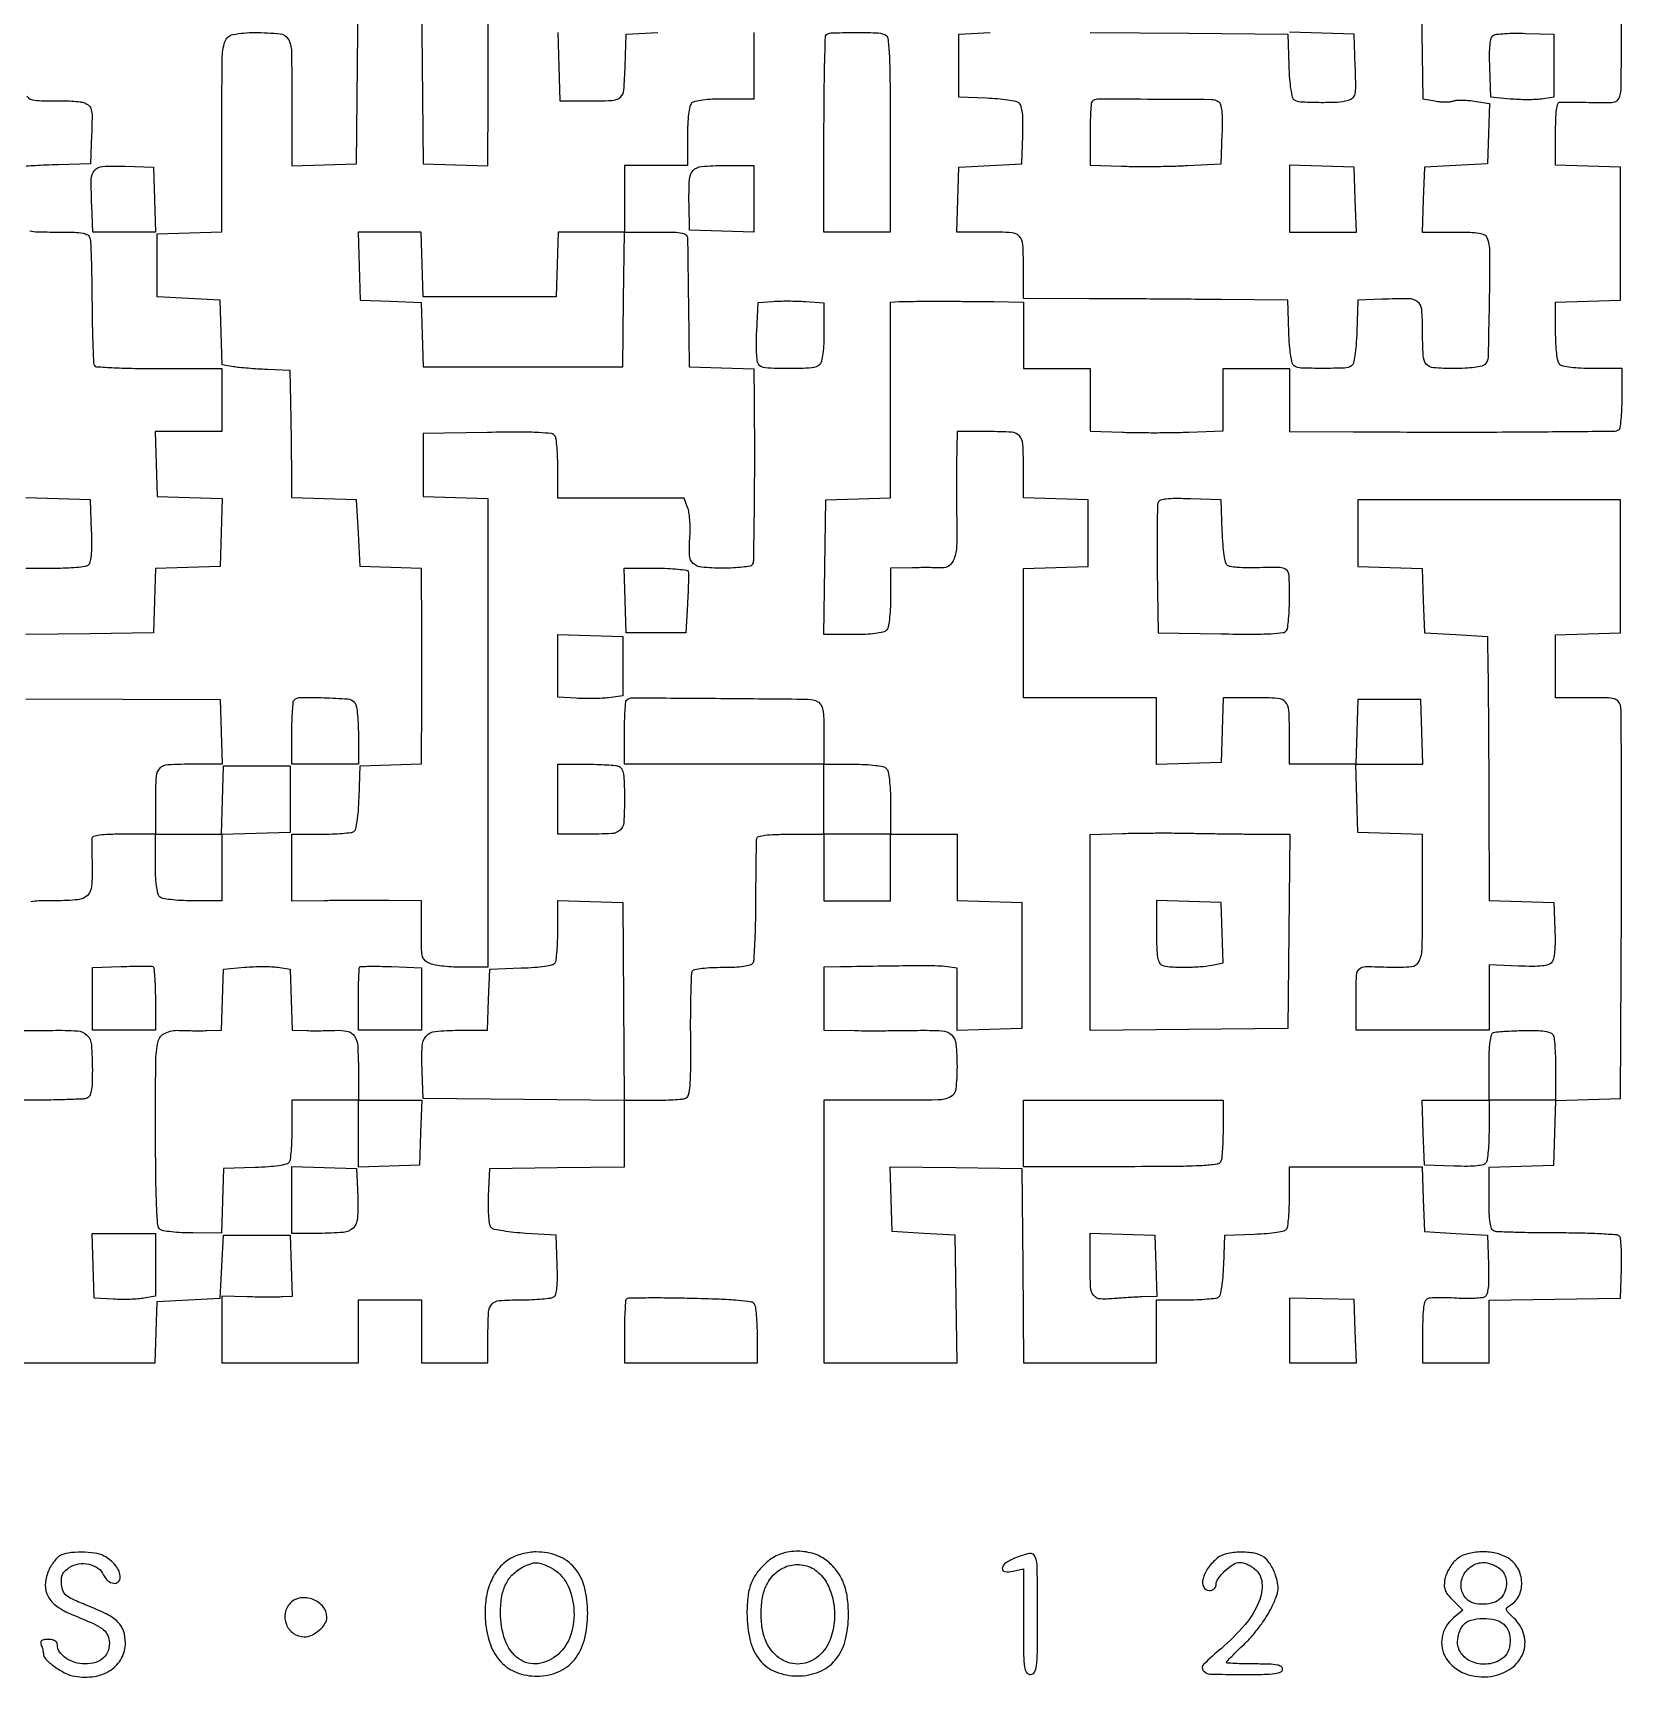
# Model space of a CAD drawing. Extents: x 156 to 936, y 100 to 969.
# Drawn here: x 482 to 936, y 100.2 to 569.9 of the extents above; entities that cross this region are included whole.
import ezdxf

# ---------------------------------------------------------------- set-up
doc = ezdxf.new("R2010")
doc.units = 0

msp = doc.modelspace()

# ---------------------------------------------------------------- linework, layer by layer
for points in [[(688, 570), (688, 551), (679.7, 551, 0.011084), (676.171507, 550.92177, 0.020332), (673.306878, 550.677711, 0.021091), (671.139671, 550.310542, 0.144849), (670.2, 549.8, 0.144849), (669.689458, 548.860329, 0.021091), (669.322289, 546.693122, 0.020332), (669.07823, 543.828493, 0.011084), (669, 540.3), (669, 532), (660, 532), (651, 532), (651, 522.5), (651, 513), (660, 513, -0.005132), (665.148213, 512.947154, -0.042764), (667.465055, 512.700631, -0.126572), (668.589306, 512.166834, -0.218407), (669.027272, 511.25, -0.000629), (669.045193, 509.998923, -0.00002), (669.111959, 504.873438, -0.000038), (669.189954, 498.832095, -0.000027), (669.277272, 492), (669.5, 474.5), (678.75, 474.212474), (688, 473.924948), (688.06114, 465.212474, -0.001916), (688.117374, 447.563634, -0.003036), (688.01582, 432.444569, -0.000694), (687.828052, 419.199996, -0.13532), (687.456417, 417.929481, -0.219014), (686.902204, 417.561605, -0.011404), (684.728382, 417.273035, -0.016318), (682.04715, 417.067423, -0.010976), (678.976167, 417, -0.020534), (673.026954, 417.24443, -0.17506), (670.636998, 418.336852, -0.192197), (669.616478, 420.648776, -0.025562), (669.699142, 426.092265, 0.01863), (669.767003, 428.428255, 0.017279), (669.664546, 430.822511, 0.017566), (669.424856, 432.945063, 0.053988), (669.059971, 434.342265), (668.049502, 437), (650.024751, 437), (632, 437), (631.984687, 445.25, 0.009035), (631.919865, 448.502688, 0.012063), (631.736503, 451.450577, 0.009356), (631.48003, 453.885205, 0.110913), (631.161306, 454.773242, 0.226527), (630.126519, 455.421641, 0.01557), (626.589823, 455.716146, 0.013555), (621.125155, 455.85189, 0.003139), (611.926619, 455.773242), (593.5, 455.5), (593.5, 446.5), (593.5, 437.5), (602.75, 437.212474), (612, 436.924948), (612, 369.962474), (612, 303), (605.0651, 303, -0.012601), (602.221969, 303.071662, -0.012976), (599.413828, 303.286479, -0.012795), (596.993497, 303.597711, -0.052509), (595.5651, 303.975249, -0.083273), (594.093467, 304.836485, -0.154058), (593.353826, 305.991864, -0.060824), (593.055996, 308.071821, -0.005181), (593, 313.475249), (593, 322), (583.75, 322.063971, 0.001589), (579.539122, 322.079713, 0.000932), (574.5, 322.073144, 0.000932), (569.460881, 322.047787, 0.001589), (565.25, 322.005367), (556, 321.882791), (556, 331.441396), (556, 341), (564.25, 341.015313, 0.008591), (567.498009, 341.077158, 0.011595), (570.431384, 341.251635, 0.008743), (572.855762, 341.495093, 0.112618), (573.707902, 341.798312, 0.195149), (574.24575, 342.552989, 0.020215), (574.673305, 344.737125, 0.020298), (575.008289, 347.707636, 0.009786), (575.207902, 351.532999), (575.5, 360.5), (584.25, 360.788933), (593, 361.077866), (593.074074, 369.538933, 0.00084), (593.10253, 373.560619, 0.000398), (593.126389, 378.745812, 0.000394), (593.142763, 384.170646, 0.000558), (593.148148, 389, 0.000558), (593.142763, 393.829354, 0.000394), (593.126389, 399.254188, 0.000398), (593.10253, 404.439381, 0.00084), (593.074074, 408.461067), (593, 416.922134), (584.25, 417.211067), (575.5, 417.5), (575, 427), (574.5, 436.5), (565.25, 436.787526), (556, 437.075052), (555.948134, 446.287526, 0.001267), (555.914013, 450.466655, 0.000757), (555.853302, 455.437586, 0.000757), (555.777843, 460.388324, 0.001314), (555.698134, 464.5), (555.5, 473.5), (549, 473.745913, -0.005659), (546.275794, 473.879867, -0.005135), (543.465562, 474.078936, -0.005145), (540.954681, 474.308767, -0.016423), (539.287018, 474.534282), (536.074036, 475.076737), (535.787018, 484.288368), (535.5, 493.5), (526.5, 494), (517.5, 494.5), (517.5, 503.5), (517.5, 512.5), (526.75, 512.787526), (536, 513.075052), (536, 540.930537, -0.00199), (536.086062, 562.556241, -0.075846), (536.855063, 567.340862, -0.274516), (539.198654, 569.413836, -0.047682), (545.331787, 569.986345, -0.022318), (552.637242, 569.643884, -0.250484), (554.984705, 568.098036, -0.12102), (555.886531, 564.662662, -0.003963), (556, 550.345843), (556, 531.924948), (565.25, 532.212474), (574.5, 532.5), (574.765573, 560.75), (575.031147, 589)], [(592.968853, 589), (593.234427, 560.75), (593.5, 532.5), (602.75, 532.212474), (612, 531.924948), (612.070637, 551.212474, 0.00072), (612.088274, 559.148126, 0.000731), (612.082908, 567.042871, 0.00071), (612.058448, 573.909278, 0.003012)], [(878.5, 588.5), (878.771914, 569.791202), (879.043828, 551.082404), (882.514384, 550.431324, 0.023702), (883.966453, 550.229581, 0.022378), (885.459301, 550.161001, 0.022983), (886.785307, 550.220447, 0.069021), (887.666085, 550.425359, -0.07329), (888.594602, 550.633081, -0.018828), (890.135196, 550.688754, -0.018759), (891.916926, 550.619154, -0.018075), (893.710811, 550.416116), (898.074391, 549.761757), (897.787195, 541.130878), (897.5, 532.5), (888.5, 532), (879.5, 531.5), (879.212474, 522.25), (878.924948, 513), (887.855485, 513, -0.006687), (892.556376, 512.937123, -0.034414), (895.148072, 512.688728, -0.069706), (896.652499, 512.217512, -0.192751), (897.393011, 511.418213, -0.09206), (898.145544, 507.347604, -0.003894), (898.019097, 492.616753, -0.00225), (897.699267, 477.295436, -0.192327), (896.8, 475.2, -0.142062), (895.888147, 474.698102, -0.021703), (893.825282, 474.327993, -0.021121), (891.136184, 474.08019, -0.012415), (887.906989, 474, -0.019529), (882.10285, 474.22678, -0.206572), (880.053293, 475.30822, -0.160126), (879.15772, 477.685296, -0.010688), (879, 485.062735, 0.021864), (878.742559, 490.947241, 0.211695), (877.562553, 493.083447, 0.162596), (875.01089, 493.947558, 0.011811), (867.479083, 493.800912), (860.5, 493.5), (860.207902, 484.532999, -0.009786), (860.008289, 480.707636, -0.020298), (859.673305, 477.737125, -0.020215), (859.24575, 475.552989, -0.195149), (858.707902, 474.798312, -0.133257), (856.657566, 474.161374, -0.009062), (850.5, 474.04977, -0.009062), (844.342434, 474.161374, -0.133257), (842.292098, 474.798312, -0.195149), (841.75425, 475.552989, -0.020215), (841.326695, 477.737125, -0.020298), (840.991711, 480.707636, -0.009786), (840.792098, 484.532999), (840.5, 493.5), (821.5, 493.706189, 0.000664), (812.867865, 493.788403, 0.000393), (802.573437, 493.864679, 0.000394), (792.302749, 493.92461, 0.000678), (783.75, 493.956189), (765, 494), (765, 501.918213, 0.011435), (764.828811, 509.402343, 0.175657), (763.85465, 511.748828, 0.195156), (761.642834, 512.801097, 0.014649), (754.855485, 513), (745.924948, 513), (746.212474, 522.25), (746.5, 531.5), (755.5, 532), (764.5, 532.5), (764.787955, 540.596055, 0.009297), (764.853384, 544.453818, 0.027925), (764.702116, 547.083031, 0.040485), (764.352763, 548.859002, 0.151881), (763.740571, 549.800344, 0.122658), (762.807209, 550.249631, 0.013628), (760.461407, 550.669899, 0.015939), (757.595712, 551.010054, 0.012276), (754.452616, 551.204288), (746.5, 551.5), (746.5, 560.5), (746.5, 569.5), (755.5, 570)], [(479.154961, 190), (498.038548, 190), (516.922134, 190), (517.211067, 198.75), (517.5, 207.5), (526.5, 208), (535.5, 208.5), (536, 217.5), (536.5, 226.5), (546, 226.5), (555.5, 226.5), (555.788933, 217.75), (556.077866, 209), (553.288933, 208.844005, -0.011673), (551.759812, 208.794244, -0.002714), (549.189562, 208.784587, -0.002799), (546.230203, 208.806102, -0.00274), (543.25, 208.860787), (536, 209.033563), (536, 199.516782), (536, 190), (555.5, 190), (575, 190), (575, 199), (575, 208), (584, 208), (593, 208), (593, 199), (593, 190), (602.5, 190), (612, 190), (612, 197.418213, -0.012045), (612.169488, 204.452803, -0.170409), (613.103321, 206.752319, -0.196932), (615.216333, 207.795471, -0.016954), (621.356989, 208.015313, 0.009288), (624.570103, 208.081049, 0.012325), (627.487838, 208.267102, 0.009701), (629.896861, 208.527636, 0.10999), (630.793098, 208.850966, 0.187221), (631.389362, 209.659703, 0.039341), (631.721251, 211.4185, 0.027159), (631.864234, 214.085459, 0.008519), (631.793098, 218.085653), (631.5, 226.5), (622.795583, 227, -0.010967), (619.381989, 227.271312, -0.015042), (616.327771, 227.674739, -0.01172), (613.836594, 228.140547, -0.145803), (613.000726, 228.594857, -0.155444), (612.558498, 229.454858, -0.019595), (612.289631, 231.55462, -0.019943), (612.157432, 234.29015, -0.011423), (612.205143, 237.594857), (612.5, 245.5), (631.75, 245.771593), (651, 246.043186), (651, 255.521593), (651, 265), (658.918213, 265, 0.007109), (662.067069, 265.044776, 0.008958), (664.979143, 265.179854, 0.007391), (667.407152, 265.372186, 0.06825), (668.431974, 265.61227, 0.244064), (669.303346, 266.594584, 0.041011), (669.729575, 269.156279, 0.01963), (669.931286, 273.774994, 0.002599), (669.923371, 283.561506, -0.00353), (669.930449, 290.281867, -0.005383), (670.040577, 296.1144, -0.002138), (670.20976, 301.100033, -0.129562), (670.468626, 301.949236, -0.212003), (671.085084, 302.370436, -0.014759), (673.21, 302.696074, -0.018614), (675.888158, 302.925143, -0.012026), (679, 303, 0.010596), (682.502241, 303.074227, 0.025122), (685.097841, 303.315308, 0.030263), (686.926361, 303.692359, 0.185205), (687.690983, 304.25, 0.128852), (688.016707, 305.239117, 0.003271), (688.279081, 309.979688, 0.006777), (688.47649, 315.586609, 0.004547), (688.556952, 322, -0.001066), (688.592765, 328.413481, -0.001592), (688.653882, 334.020312, -0.000662), (688.727864, 338.821572, -0.034137), (688.806952, 339.75, -0.294833), (689.337389, 340.346737, -0.035635), (691.144135, 340.712025, -0.025024), (694.011735, 340.936767, -0.007044), (698.5, 341), (708, 341), (708, 331.5), (708, 322), (717.5, 322), (727, 322), (727, 331.5), (727, 341), (736.5, 341), (746, 341), (746, 331.537526), (746, 322.075052), (755.25, 321.787526), (764.5, 321.5), (764.5, 303.5), (764.5, 285.5), (755.25, 285.212474), (746, 284.924948), (746, 293.848975), (746, 302.773001), (743.25, 303.153287, 0.031661), (740.518653, 303.356088, 0.003179), (733.979502, 303.385228, 0.00325), (725.032984, 303.310064, 0.00129), (712.75, 303.09531), (708, 303), (708, 294), (708, 285), (716.75, 284.906082, 0.002418), (720.762235, 284.882421, 0.001368), (725.62411, 284.890566, 0.001366), (730.526104, 284.925579, 0.002246), (734.672502, 284.985146, -0.018785), (741.663365, 284.854338, -0.172549), (744.418594, 283.695911, -0.187123), (745.705564, 281.105428, -0.022785), (746, 274.647529, -0.027758), (745.639958, 268.167132, -0.256016), (744.079378, 265.945033, -0.111012), (740.595536, 265.106701, -0.003756), (726.393011, 265), (708, 265), (708, 227.5), (708, 190), (727.009843, 190), (746.019687, 190), (745.759843, 208.25), (745.5, 226.5), (736.5, 227), (727.5, 227.5), (727.21218, 236.772204), (726.924361, 246.044409), (745.71218, 245.772204), (764.5, 245.5), (764.765819, 217.75), (765.031637, 190), (784.015819, 190), (803, 190), (803, 199), (803, 208), (811.25, 208.015313, 0.008579), (814.497876, 208.077072, 0.011582), (817.430835, 208.251296, 0.008725), (819.854929, 208.494381, 0.112667), (820.706033, 208.797157, 0.192561), (821.236162, 209.533237, 0.02067), (821.666992, 211.63313, 0.020911), (822.005667, 214.460658, 0.010674), (822.206033, 218.031844), (822.5, 226.5), (830.968156, 226.793967, 0.010674), (834.539342, 226.994333, 0.020911), (837.36687, 227.333008, 0.02067), (839.466763, 227.763838, 0.192561), (840.202843, 228.293967, 0.112667), (840.505619, 229.145071, 0.008725), (840.748704, 231.569165, 0.011582), (840.922928, 234.502124, 0.008579), (840.984687, 237.75), (841, 246), (859.962474, 246), (878.924948, 246), (879.212474, 236.75), (879.5, 227.5), (888.5, 227), (897.5, 226.5), (897.793098, 218.085653, -0.008525), (897.86398, 214.097108, -0.026999), (897.721849, 211.431271, -0.038792), (897.392979, 209.671951, -0.190993), (896.801704, 208.877446, -0.113704), (895.944752, 208.586656, -0.01277), (893.880669, 208.431217, -0.014971), (891.38079, 208.381998, -0.011628), (888.661509, 208.473149, 0.008265), (885.933618, 208.582955, 0.010429), (883.407566, 208.590139, 0.008697), (881.30157, 208.515539, 0.078563), (880.402903, 208.324367, 0.218412), (879.719702, 207.625856, 0.049185), (879.304572, 205.972212, 0.029477), (879.065407, 203.283816, 0.007448), (879, 198.893011), (879, 190), (888.5, 190), (898, 190), (898, 198.977935), (898, 207.955869), (916.75, 208.227935), (935.5, 208.5), (935.792979, 216.907021, 0.010281), (935.839885, 220.193128, 0.014674), (935.735951, 223.108424, 0.010537), (935.52991, 225.49676, 0.171211), (935.187424, 226.212576, 0.182288), (934.389009, 226.573715, 0.003293), (929.645025, 226.847166, 0.007725), (924.049753, 227.046122, 0.005024), (917.581456, 227.111111, -0.003074), (911.075329, 227.151111, -0.004522), (905.35971, 227.273095, -0.002192), (900.510991, 227.44173, -0.081998), (899.437012, 227.662544, -0.213137), (898.732081, 228.368885, -0.053255), (898.306136, 229.983044, -0.030567), (898.065016, 232.640834, -0.00734), (898, 237.069463), (898, 245.924948), (907.25, 246.212474), (916.5, 246.5), (916.787036, 255.712964), (917.074071, 264.925929), (926.287036, 265.212964), (935.5, 265.5), (935.776595, 320.5, 0.000947), (935.843216, 341.744487, 0.001486), (935.811656, 360.004687, 0.000367), (935.724867, 375.978117, 0.058002), (935.507543, 377.75, 0.122598), (934.851723, 379.003904, 0.154459), (933.732885, 379.672178, 0.053321), (931.54844, 379.94753, 0.004712), (925.980948, 380), (917, 380), (917, 388.962474), (917, 397.924948), (926.25, 398.212474), (935.5, 398.5), (935.5, 417.5), (935.5, 436.5), (898, 436.5), (860.5, 436.5), (860.5, 427), (860.5, 417.5), (869.712964, 417.212964), (878.925929, 416.925929), (879.212964, 407.712964), (879.5, 398.5), (888.5, 398), (897.5, 397.5), (897.670976, 388, -0.002374), (897.742092, 382.632423, -0.000468), (897.814941, 373.003211, -0.000496), (897.878173, 361.785333, -0.000461), (897.920976, 350.287526), (898, 322.075052), (907.25, 321.787526), (916.5, 321.5), (916.793771, 313.655204, -0.011559), (916.84217, 310.273852, -0.021189), (916.701223, 307.522092, -0.023197), (916.407018, 305.433375, -0.127282), (915.926516, 304.411457, -0.146513), (914.938809, 303.75425, -0.046044), (913.181635, 303.390478, -0.029245), (910.511406, 303.247105, -0.008463), (906.382745, 303.33695), (898, 303.661394), (898, 294.330697), (898, 285), (879, 285), (860, 285), (860, 294, -0.009036), (860.121822, 300.740614, -0.198521), (860.922758, 302.495865, -0.191866), (862.739711, 303.20402, -0.008357), (869.684577, 303.035926, 0.033542), (875.792074, 303.195655, 0.26383), (878.032459, 304.758538, 0.10785), (878.886598, 308.391551, 0.00401), (879, 322.529862), (879, 340.924948), (869.75, 341.212474), (860.5, 341.5), (860.213788, 351.25), (859.927576, 361), (869.501314, 361), (879.075052, 361), (878.787526, 370.25), (878.5, 379.5), (869.5, 379.5), (860.5, 379.5), (860.212474, 370.25), (859.924948, 361), (850.462474, 361), (841, 361), (841, 368.918213, 0.011384), (840.829682, 376.397656, 0.174757), (839.860252, 378.745668, 0.195866), (837.658129, 379.79962, 0.014889), (830.930537, 380), (822.075052, 380), (821.787526, 370.75), (821.5, 361.5), (812.25, 361.212474), (803, 360.924948), (803, 370.462474), (803, 380), (784, 380), (765, 380), (765, 398.462474), (765, 416.924948), (774.25, 417.212474), (783.5, 417.5), (783.5, 427), (783.5, 436.5), (774.25, 436.787526), (765, 437.075052), (765, 444.955738, 0.011491), (764.828717, 452.407908, 0.175559), (763.856224, 454.750156, 0.19511), (761.649006, 455.800898, 0.014732), (754.893011, 456), (746, 456), (745.870157, 446.75, 0.002977), (745.836751, 442.616659, 0.00192), (745.844955, 437.827427, 0.00193), (745.889038, 433.143935, 0.003637), (745.966696, 429.364645, -0.019571), (745.89908, 423.39022, -0.071215), (745.174365, 419.674945, -0.14144), (743.76791, 417.687487, -0.190555), (741.681331, 417.048124, 0.014879), (740.45841, 417.108714, 0.003082), (738.304829, 417.137972, 0.003236), (735.802776, 417.140345, 0.003046), (733.25, 417.110691), (727, 417), (727, 408.7, -0.011084), (726.92177, 405.171507, -0.020332), (726.677711, 402.306878, -0.021091), (726.310542, 400.139671, -0.144849), (725.8, 399.2, -0.144945), (724.859379, 398.68917, -0.021068), (722.688436, 398.322102, -0.020304), (719.817564, 398.078164, -0.011041), (716.278407, 398), (707.956814, 398), (708.228407, 417.25), (708.5, 436.5), (717.75, 436.787526), (727, 437.075052), (727, 465.037526), (727, 493), (729.5, 493.119048, -0.007682), (730.936937, 493.165361, -0.00138), (733.615625, 493.203125, -0.001489), (736.753861, 493.22936, -0.001345), (740, 493.238095, -0.001156), (743.676073, 493.229593, -0.000647), (748.146875, 493.203125, -0.000646), (752.665148, 493.16469, -0.001052), (756.5, 493.119048), (765, 493), (765, 483.5), (765, 474), (774.5, 474), (784, 474), (784, 465.070969), (784, 456.141938), (793.25, 455.820969, 0.005736), (797.495207, 455.722408, 0.003234), (802.646875, 455.695249, 0.003227), (807.846037, 455.735031, 0.005283), (812.25, 455.843707), (822, 456.187415), (822, 465.093707), (822, 474), (831.5, 474), (841, 474), (841, 465), (841, 456), (859.25, 455.928817, 0.000969), (889.763715, 455.868909, 0.002001), (913.612253, 455.96374, 0.000352), (933.68635, 456.138065, 0.136892), (935.054486, 456.533674, 0.221152), (935.429207, 457.103225, 0.010562), (935.722255, 459.425917, 0.015638), (935.931444, 462.282156, 0.010459), (936, 465.559017), (936, 474), (927.7, 474, -0.011084), (924.171507, 474.07823, -0.020332), (921.306878, 474.322289, -0.021091), (919.139671, 474.689458, -0.144849), (918.2, 475.2, -0.144682), (917.689961, 476.138013, -0.021131), (917.322617, 478.298731, -0.02038), (917.078344, 481.152513, -0.011159), (917, 484.662474), (917, 492.924948), (926.25, 493.212474), (935.5, 493.5), (935.5, 512.5), (935.5, 531.5), (926.25, 531.787526), (917, 532.075052), (917, 541.037526, -0.00744), (917.063008, 545.271671, -0.02682), (917.287754, 547.96063, -0.04033), (917.655897, 549.625425, -0.306589), (918.25, 550.103467, -0.021515), (919.076863, 550.136195, -0.001507), (921.397508, 550.121163, -0.002134), (924.165553, 550.083074, -0.001605), (927.209602, 550.018417, 0.005636), (932.011526, 549.955145, 0.063987), (933.891556, 550.193091, 0.171736), (934.876367, 550.857979, 0.099755), (935.488384, 552.16495, 0.057084), (935.711399, 553.939083, 0.000857), (935.808475, 564.389079, 0.002308), (935.84442, 576.534447, 0.001522)], [(631.927576, 570), (632.213788, 560.25), (632.5, 550.5), (639.5, 550.469005, 0.008889), (647.464579, 550.575329, 0.169105), (649.754113, 551.45327, 0.199065), (650.820505, 553.518745, 0.01308), (651.213926, 560.359681), (651.5, 569.5), (660.5, 570)], [(784, 570.031147), (812.25, 569.765573), (840.5, 569.5), (840.792098, 560.532999, 0.009786), (840.991711, 556.707636, 0.020298), (841.326695, 553.737125, 0.020215), (841.75425, 551.552989, 0.195149), (842.292098, 550.798312, 0.129578), (844.14125, 550.209171, 0.010119), (849.364281, 550.049941, 0.014042), (854.583326, 550.143079, 0.054006), (857.785858, 550.639663, 0.115643), (859.067468, 551.326562, 0.162901), (859.712934, 552.439485, 0.054247), (859.917242, 554.601728, 0.004285), (859.785858, 560.376009), (859.5, 569.5), (850.25, 569.787526), (841, 570.075052)], [(480.263346, 551.807258, 0.20292), (482.501695, 550.623905, 0.030148), (487.716916, 550.490153, -0.012383), (490.481772, 550.517447, -0.013285), (493.180331, 550.405496, -0.012915), (495.486952, 550.188361, -0.059295), (496.790593, 549.871911, -0.100415), (498.065901, 549.078123, -0.150583), (498.707051, 547.945154, -0.05753), (498.916143, 545.884404, -0.005338), (498.790593, 540.759317), (498.5, 532.5), (489.25, 532.212474, 0.002136), (485.700057, 532.086949, 0.003531), (482.703995, 531.946995, 0.000517), (480.059418, 531.801994, 0.33881)], [(481.180405, 513.335564, 0.058182), (483.28138, 513.051492, 0.00454), (488.951664, 513, -0.005863), (493.926613, 512.941657, -0.040282), (496.358319, 512.687906, -0.098725), (497.669819, 512.162086, -0.185471), (498.329125, 511.25, -0.055151), (498.518013, 509.991147, -0.001937), (498.690006, 505.061083, -0.003578), (498.829153, 499.225996, -0.002493), (498.906224, 492.638795, 0.00301), (498.989329, 486.112148, 0.004639), (499.147529, 480.469485, 0.001633), (499.344525, 475.616917, 0.128128), (499.568729, 474.888795, 0.244469), (500.170805, 474.529781, 0.002531), (505.226839, 474.261083, 0.007373), (511.141981, 474.064122, 0.004635), (518.059017, 474), (536, 474), (536, 465), (536, 456), (526.462474, 456), (516.924948, 456), (517.212474, 446.75), (517.5, 437.5), (526.785754, 437.212001), (536.071507, 436.924002), (535.785754, 427.212001), (535.5, 417.5), (526.287036, 417.212964), (517.074071, 416.925929), (516.787036, 407.712964), (516.5, 398.5), (498.25, 398.267027), (480, 398.034054)], [(480, 417), (488.25, 417.015313, 0.009158), (491.503986, 417.080961, 0.01219), (494.455895, 417.266784, 0.009524), (496.89348, 417.526866, 0.110447), (497.791346, 417.849883, 0.190691), (498.391596, 418.675579, 0.03736), (498.721257, 420.518036, 0.025891), (498.863419, 423.325344, 0.007874), (498.791346, 427.58457), (498.5, 436.5), (489.25, 436.787526), (480, 437.075052)], [(480.042197, 379.717722), (507.771099, 379.608861), (535.5, 379.5), (535.787526, 370.25), (536.075052, 361), (528.119313, 361, 0.011676), (520.578687, 360.823888, 0.180709), (518.23551, 359.821417, 0.191194), (517.190859, 357.550484, 0.01333), (517, 350.393011), (517, 341), (526.463788, 341), (535.927576, 341), (536.213788, 350.75), (536.5, 360.5), (546, 360.5), (555.5, 360.5), (555.5, 351), (555.5, 341.5), (545.75, 341.213788), (536, 340.927576), (536, 331.463788), (536, 322), (527.7, 322, -0.011084), (524.171507, 322.07823, -0.020332), (521.306878, 322.322289, -0.021091), (519.139671, 322.689458, -0.144849), (518.2, 323.2, -0.144849), (517.689458, 324.139671, -0.021091), (517.322289, 326.306878, -0.020332), (517.07823, 329.171507, -0.011084), (517, 332.7), (517, 341), (508, 341, 0.007411), (503.748184, 340.936973, 0.026685), (501.046677, 340.712223, 0.039961), (499.371808, 340.344295, 0.305759), (498.890032, 339.75, 0.021386), (498.854352, 338.957349, 0.002081), (498.858084, 337.037004, 0.002635), (498.884137, 334.746891, 0.002082), (498.935698, 332.269587, -0.024858), (498.783962, 326.135349, -0.182142), (497.568505, 323.518124, -0.173507), (494.893929, 322.284701, -0.022131), (488.464816, 322, 0.005763), (483.678699, 321.944835, 0.044524), (481.455376, 321.694687, 0.123786)], [(478.488258, 284.890566, 0.001343), (483.494142, 284.92554, 0.002296), (487.672502, 284.985146, -0.019756), (494.730749, 284.839368, -0.183151), (497.466604, 283.609579, -0.179561), (498.728839, 280.862623, -0.01885), (499, 273.67273, -0.008811), (498.932455, 269.840123, -0.039623), (498.676637, 267.614674, -0.076411), (498.199137, 266.290876, -0.178274), (497.418213, 265.606989, -0.081739), (496.239742, 265.364059, -0.00228), (491.026577, 265.178303, -0.004617), (484.875559, 265.044038, -0.003148), (477.880687, 265)]]:
    msp.add_lwpolyline(points, format="xyb")
for points in [[(725.367625, 569.412424, -0.276202), (726.245631, 568.293701, -0.018028), (726.632993, 564.020494, -0.011872), (726.85868, 556.648754, -0.001543), (726.918105, 540.912424), (726.937385, 513), (717.468692, 513), (708, 513), (708, 540.833333, -0.002241), (708.04805, 551.551666, -0.003605), (708.195833, 560.686458, -0.000738), (708.395155, 568.701513, -0.192076), (708.666667, 569.333333, -0.192687), (709.966709, 569.890183, -0.004811), (716.535403, 569.984504, -0.007987), (722.854689, 569.913481, -0.085002)], [(916.5, 560.5), (916.5, 551.5), (913, 551, -0.025271), (911.275512, 550.842002, -0.010209), (908.9125, 550.79375, -0.010071), (906.362159, 550.845125, -0.012595), (904, 551), (898.5, 551.5), (898.206902, 559.914347, -0.008557), (898.136131, 563.911022, -0.02706), (898.279299, 566.583734, -0.03904), (898.61127, 568.351173, -0.184607), (899.206902, 569.17015, -0.118191), (900.102078, 569.488416, -0.010843), (902.470153, 569.689286, -0.01353), (905.341672, 569.792355, -0.010196), (908.5, 569.755803), (916.5, 569.5)], [(784.599374, 550.266041, 0.1772), (784.359778, 549.749946, 0.004986), (784.176066, 547.268788, 0.009602), (784.043422, 544.305581, 0.006383), (784, 540.904302), (784, 532.141938), (793.017377, 531.820969, 0.007263), (797.171344, 531.733499, 0.004019), (802.244858, 531.74116, 0.004007), (807.386267, 531.831458, 0.006439), (811.767377, 532), (821.5, 532.5), (821.793098, 540.914347, 0.008507), (821.864349, 544.915645, 0.02719), (821.721423, 547.580805, 0.039437), (821.389558, 549.336898, 0.188047), (820.793098, 550.142435, 0.138967), (818.57661, 550.793057, 0.001484), (802.488596, 550.895753, 0.001122), (786.163423, 550.914874, 0.198634)], [(516.787526, 522.25), (517.075052, 513), (508.11653, 513), (499.158008, 513), (498.829004, 520.578234, -0.013329), (498.703884, 528.056093, -0.173708), (499.652191, 530.622795, -0.209508), (501.93614, 531.753981, -0.020496), (508.232839, 531.79072), (516.5, 531.5)], [(688, 522.462474), (688, 512.924948), (678.782483, 513.212474), (669.564966, 513.5), (669.444772, 521, -0.016191), (669.559222, 527.997078, -0.175149), (670.631206, 530.564595, -0.189783), (673.056382, 531.746259, -0.019575), (679.535184, 532), (688, 532)], [(708, 484.60745, -0.01127), (707.921487, 481.124654, -0.020452), (707.676896, 478.286781, -0.02119), (707.309293, 476.135567, -0.144437), (706.8, 475.2, -0.183586), (704.503234, 474.168066, -0.015501), (697.901061, 473.982213, -0.014408), (691.273847, 474.192173, -0.219069), (689.299234, 475.25, -0.136664), (688.948385, 476.138671, -0.012375), (688.756713, 478.540846, -0.01533), (688.685847, 481.466635, -0.011392), (688.780293, 484.69756), (689.207007, 492.895119), (693.353504, 493.19756, -0.012965), (695.315435, 493.289605, -0.006305), (697.824154, 493.310534, -0.006249), (700.437301, 493.266715, -0.008973), (702.75, 493.15745), (708, 492.814901)], [(803.459691, 435.755553, 0.087035), (803.263004, 434.747927, 0.001757), (803.181672, 429.543708, 0.004101), (803.157838, 423.447139, 0.002738), (803.226045, 416.466382), (803.5, 398.5), (821.426279, 398.226208, 0.003244), (830.364497, 398.147687, 0.013907), (835.689515, 398.283582, 0.016205), (839.133477, 398.579568, 0.225497), (840.160966, 399.226208, 0.110898), (840.479821, 400.114544, 0.009361), (840.736403, 402.549261, 0.012067), (840.919839, 405.497272, 0.009039), (840.984687, 408.75, 0.010668), (840.864629, 414.912412, 0.217933), (840.041715, 416.53254, 0.169575), (838.189338, 417.178873, 0.00598), (830.5, 417.085036, -0.012914), (828.114107, 417.089005, -0.016231), (825.907679, 417.221437, -0.014431), (824.087816, 417.443218, -0.111024), (823.292098, 417.753012, -0.189003), (822.756644, 418.527705, -0.019751), (822.327977, 420.736543, -0.02002), (821.991772, 423.721666, -0.00989), (821.792098, 427.532999), (821.5, 436.5), (812.733647, 436.789171, 0.007369), (808.436466, 436.867546, 0.028631), (805.779627, 436.724608, 0.046636), (804.132554, 436.383519, 0.230713)], [(669.166667, 416.019499, -0.082858), (669.280667, 415.32356, -0.003761), (669.255208, 412.897855, -0.0062), (669.167309, 410.008857, -0.004393), (669, 406.769499), (668.5, 398.5), (660, 398.5), (651.5, 398.5), (651.212474, 407.75), (650.924948, 417), (659.879141, 417, -0.010144), (663.350875, 416.929557, -0.016153), (666.312738, 416.713318, -0.010442), (668.696953, 416.411151, -0.281108)], [(650.5, 389), (650.5, 380.5), (646.5, 380, -0.018196), (644.594973, 379.831985, -0.00864), (642.132812, 379.747499, -0.008551), (639.552267, 379.747712, -0.011993), (637.25, 379.84255), (632, 380.185099), (632, 389.130076), (632, 398.075052), (641.25, 397.787526), (650.5, 397.5)], [(573.8, 378.8, -0.144849), (574.310542, 377.860329, -0.021091), (574.677711, 375.693122, -0.020332), (574.92177, 372.828493, -0.011084), (575, 369.3), (575, 361), (565.5, 361), (556, 361), (556, 369.833333, -0.007039), (556.048334, 373.266524, -0.010477), (556.195833, 376.267708, -0.005871), (556.400808, 378.76784, -0.174709), (556.666667, 379.333333, -0.197627), (558.45253, 380.078242, -0.009016), (565.204595, 379.989878, -0.00945), (571.92503, 379.653458, -0.181061)], [(706.25, 378.851255, -0.146335), (707.14704, 377.972081, -0.080303), (707.671096, 376.511927, -0.038953), (707.934497, 374.047, -0.007147), (708, 369.464816), (708, 361), (716.3, 361, -0.011084), (719.828493, 360.92177, -0.020332), (722.693122, 360.677711, -0.021091), (724.860329, 360.310542, -0.144849), (725.8, 359.8, -0.147006), (726.316915, 358.838945, -0.020534), (726.681818, 356.584848, -0.019692), (726.923212, 353.57572, -0.010168), (727, 349.8), (727, 341), (717.5, 341), (708, 341), (708, 351), (708, 361), (679.5, 361), (651, 361), (651, 369.833333, -0.006405), (651.043924, 373.262304, -0.009631), (651.178098, 376.249973, -0.005014), (651.363949, 378.751166, -0.177118), (651.60629, 379.272956, -0.200335), (653.316025, 379.975677, -0.000561), (678.580305, 379.809054, -0.000861), (703.391735, 379.574843, -0.118949)], [(649.418213, 360.393011, -0.191418), (650.215888, 359.657806, -0.070374), (650.68772, 358.171299, -0.03487), (650.936736, 355.615452, -0.006853), (651, 351, -0.015117), (650.798229, 344.3277, -0.196524), (649.742703, 342.134562, -0.173918), (647.393226, 341.169516, -0.011337), (639.918213, 341), (632, 341), (632, 351), (632, 361), (639.918213, 361, -0.00705), (643.066073, 360.955615, -0.008902), (645.9751, 360.821697, -0.007317), (648.400281, 360.631074, -0.06844)], [(831.765819, 341.037566), (841.031637, 341), (840.765819, 313.25), (840.5, 285.5), (812.25, 285.234427), (784, 284.968853), (784, 312.946901), (784, 340.924948), (793.25, 341.212474, -0.004375), (797.512192, 341.307635, -0.002418), (802.720312, 341.353137, -0.00241), (807.999657, 341.348281, -0.003875), (812.5, 341.287566, 0.001274), (817.00143, 341.203418, 0.000792), (822.284334, 341.126499, 0.000794), (827.497552, 341.067131, 0.001436)], [(650.717325, 293.234718), (650.934651, 264.969437), (622.217325, 265.234718), (593.5, 265.5), (593.20816, 273.237562, -0.018826), (593.207789, 280.456021, -0.171924), (594.349934, 283.331295, -0.191135), (596.985518, 284.684857, -0.024188), (603.496251, 285), (611.922134, 285), (612.211067, 293.75), (612.5, 302.5), (621.467001, 302.792098, 0.009786), (625.292364, 302.991711, 0.020298), (628.262875, 303.326695, 0.020215), (630.447011, 303.75425, 0.195149), (631.201688, 304.292098, 0.112754), (631.504941, 305.145057, 0.00869), (631.748365, 307.579639, 0.011554), (631.922845, 310.525136, 0.008553), (631.984687, 313.787526), (632, 322.075052), (641.25, 321.787526), (650.5, 321.5)], [(803, 313.144515, 0.006687), (803.062877, 308.443624, 0.034414), (803.311272, 305.851928, 0.069706), (803.782488, 304.347501, 0.192751), (804.581787, 303.606989, 0.078039), (806.798187, 303.133083, 0.014165), (811.014952, 303.021077, 0.0162), (815.448713, 303.172638, 0.032719), (818.912002, 303.6324), (822.074004, 304.264801), (821.787002, 312.8824), (821.5, 321.5), (812.25, 321.787526), (803, 322.075052)], [(517, 293.940983), (517, 285), (508, 285), (499, 285), (499, 293.959558), (499, 302.919115), (507.25, 303.209558, -0.003781), (510.46554, 303.298422, -0.005533), (513.296875, 303.323909, -0.002827), (515.691447, 303.305428, -0.094645), (516.25, 303.190983, -0.275007), (516.549995, 302.790758, -0.006393), (516.779688, 300.346326, -0.012377), (516.94584, 297.390443, -0.00785)], [(555.788933, 293.735454), (556.077866, 285), (560.288933, 284.903108, 0.005053), (562.177474, 284.878746, 0.003199), (564.379532, 284.886683, 0.003212), (566.542643, 284.922221, 0.005923), (568.300964, 284.983256, -0.062339), (571.963011, 284.697134, -0.209364), (573.883277, 283.339944, -0.12054), (574.793899, 280.425617, -0.015734), (575, 273.877555), (575, 265), (584.037526, 265), (593.075052, 265), (592.787526, 255.75), (592.5, 246.5), (583.75, 246.211067), (575, 245.922134), (575, 255.461067), (575, 265), (565.5, 265), (556, 265), (555.984687, 256.75, -0.008591), (555.922842, 253.501991, -0.011595), (555.748365, 250.568616, -0.008743), (555.504907, 248.144238, -0.112618), (555.201688, 247.292098, -0.195149), (554.447011, 246.75425, -0.020215), (552.262875, 246.326695, -0.020298), (549.292364, 245.991711, -0.009786), (545.467001, 245.792098), (536.5, 245.5), (536.213055, 236.293865), (535.926109, 227.08773), (527.740991, 227.105717, -0.01149), (524.516553, 227.186914, -0.015377), (521.599829, 227.417544, -0.012524), (519.211511, 227.741226, -0.134037), (518.328904, 228.141997, -0.203711), (517.693221, 229.374592, -0.00709), (517.362729, 234.871762, -0.008766), (517.134691, 242.91734, -0.002236), (517.052121, 255.958658, -0.002509), (517.115253, 275.947928, -0.054291), (517.79866, 281.779865, -0.232048), (519.771254, 284.213452, -0.12062), (523.699036, 284.983256, 0.005923), (525.457357, 284.922221, 0.003212), (527.620468, 284.886683, 0.003199), (529.822526, 284.878746, 0.005053), (531.711067, 284.903108), (535.922134, 285), (536.211067, 293.75), (536.5, 302.5), (542.5, 303, -0.011508), (545.05374, 303.15373, -0.00966), (547.765625, 303.201977, -0.00978), (550.245188, 303.149672, -0.026335), (552, 302.985454), (555.5, 302.470908)], [(593, 293.926526), (593, 285), (584, 285), (575, 285), (575, 293.833333, -0.00436), (575.029786, 297.249116, -0.006772), (575.121065, 300.194271, -0.002566), (575.246028, 302.708719, -0.183298), (575.412136, 303.083333, -0.194688), (575.784191, 303.243406, -0.002845), (578.225891, 303.282584, -0.007304), (581.090748, 303.270398, -0.004697), (584.412136, 303.176526), (593, 302.853053)], [(916.393011, 283.418213, -0.069754), (916.631434, 282.386579, -0.006804), (916.821697, 279.828225, -0.008515), (916.955643, 276.757628, -0.006641), (917, 273.418213), (917, 265), (907.5, 265), (898, 265), (897.984687, 256.75, -0.00917), (897.918959, 253.495888, -0.012203), (897.732898, 250.54359, -0.00954), (897.472467, 248.105717, -0.110402), (897.149034, 247.206902, -0.187221), (896.340297, 246.610638, -0.039341), (894.5815, 246.278749, -0.027159), (891.914541, 246.135766, -0.008519), (887.914347, 246.206902), (879.5, 246.5), (879.212474, 255.75), (878.924948, 265), (888.462474, 265), (898, 265), (898, 274.416667, -0.007664), (898.066885, 278.779825, -0.023674), (898.296577, 281.718794, -0.030487), (898.663429, 283.66522, -0.23943), (899.25, 284.337719, -0.073768), (900.090566, 284.54009, -0.005873), (902.377947, 284.717133, -0.007854), (905.124525, 284.854008, -0.005939), (908.143011, 284.921053, -0.008277), (912.114571, 284.896331, -0.039372), (914.372614, 284.666389, -0.078191), (915.702595, 284.201528, -0.179923)], [(822, 257.081787, -0.006906), (821.956553, 253.936322, -0.008768), (821.825431, 251.034629, -0.007138), (821.63892, 248.616176, -0.0689), (821.405721, 247.614908, -0.274993), (820.276471, 246.724532, -0.018881), (816.056676, 246.33014, -0.012041), (808.727387, 246.10026, -0.001524), (792.905721, 246.033408), (765, 246.000575), (765, 255.500287), (765, 265), (793.5, 265), (822, 265)], [(574.796198, 237.520365, -0.024754), (574.7176, 231.179672, -0.188489), (573.484212, 228.521953, -0.172538), (570.711576, 227.277182, -0.02007), (563.80887, 227), (556, 227), (556, 236.537526), (556, 246.075052), (565.25, 245.787526), (574.5, 245.5)], [(517, 218.045313), (517, 209.090626), (513.75, 208.482682, -0.027401), (512.124346, 208.269925, -0.010403), (509.839062, 208.145157, -0.010267), (507.343963, 208.112208, -0.012364), (505, 208.187369), (499.5, 208.5), (499.212474, 217.75), (498.924948, 227), (507.962474, 227), (517, 227)], [(802.788933, 217.75), (803.077866, 209), (798.788933, 208.843476, 0.003542), (796.927402, 208.762333, 0.002654), (794.878624, 208.647576, 0.002683), (792.950991, 208.518952, 0.006141), (791.5, 208.39638, -0.032053), (786.972658, 208.249311, -0.223361), (785.051447, 209.227922, -0.15289), (784.172507, 211.586309, -0.013328), (784, 218.056578), (784, 227.075052), (793.25, 226.787526), (802.5, 226.5)], [(651.576661, 208.243328, 0.178295), (651.34589, 207.743466, 0.004607), (651.169394, 205.241269, 0.009209), (651.041762, 202.260237, 0.006093), (651, 198.833333), (651, 190), (670, 190), (689, 190), (688.984687, 197.75, 0.009454), (688.920786, 200.80958, 0.012497), (688.740327, 203.591264, 0.009926), (688.487575, 205.887574, 0.109493), (688.174326, 206.752175, 0.219923), (687.193096, 207.384068, 0.012312), (683.49642, 207.809408, 0.012916), (678.089993, 208.156455, 0.003781), (669.7663, 208.412169, 0.003132), (662.973028, 208.526898, 0.004976), (657.15774, 208.530798, 0.001366), (652.11313, 208.470189, 0.195083)], [(489.656302, 134.867465, 0.074598), (488.849254, 134.220866, 0.028944), (487.937148, 133.11244, 0.02787), (487.072008, 131.77727, 0.030869), (486.392882, 130.397874, 0.091029), (485.563441, 126.585388, 0.134705), (486.356033, 123.276944, 0.114988), (488.871705, 120.476624, 0.055666), (493.125064, 118.160148, -0.006691), (499.127067, 115.616379, -0.049789), (501.822998, 114.095093, -0.110348), (503.178186, 112.604181, -0.101012), (503.824956, 110.630023, -0.102626), (503.58325, 107.929874, -0.130048), (502.273618, 105.805548, -0.117129), (499.95839, 104.459884, -0.073458), (496.845012, 104, -0.074913), (493.976404, 104.432219, -0.078249), (491.40921, 105.689054, -0.089482), (489.624289, 107.490268, -0.15174), (489, 109.5, 0.142943), (488.816965, 110.127154, 0.12077), (488.315502, 110.606156, 0.087197), (487.49568, 110.903709, 0.04358), (486.393011, 111, 0.028926), (485.138292, 110.927352, 0.139263), (484.483926, 110.656521, 0.231224), (484.250804, 110.170416, 0.090021), (484.393011, 109.418213, -0.014655), (484.625361, 108.75526, -0.014107), (484.821697, 108.071407, -0.014179), (484.960461, 107.459538, -0.048703), (485, 107.054576, 0.198803), (485.688259, 105.391979, 0.039491), (488.187378, 103.257441, 0.04143), (491.245469, 101.402965, 0.07387), (494.037585, 100.49365, 0.079874), (499.606564, 100.449321, 0.109207), (504.270056, 102.252764, 0.12399), (507.34244, 105.634376, 0.12332), (508.454545, 110.074824, 0.081888), (507.900417, 113.435598, 0.11877), (506.301505, 115.967557, 0.07775), (503.170504, 118.183584, 0.020014), (497.5, 120.720706, -0.008937), (493.349484, 122.468478, -0.067403), (491.539814, 123.580581, -0.129598), (490.636164, 124.826762, -0.068297), (490.191233, 126.699525, -0.040096), (490.163543, 128.355008, -0.091705), (490.466803, 129.561155, -0.09516), (491.172406, 130.551671, -0.04554), (492.400592, 131.526823, -0.103138), (495.073031, 132.577192, -0.095669), (498.019155, 132.512909, -0.101364), (500.592816, 131.380181, -0.132422), (502.224566, 129.406477, 0.108174), (503.434126, 127.792168, 0.14468), (505.092776, 127.041724, 0.224002), (506.414082, 127.455104, 0.214457), (506.968197, 128.75, 0.092926), (506.62506, 130.412914, 0.066052), (505.675773, 132.068104, 0.059109), (504.203008, 133.584764, 0.04819), (502.315741, 134.836657, 0.089071), (499.728656, 135.670268, 0.032914), (495.892567, 135.932442, 0.03261), (492.089491, 135.693433, 0.099977)], [(618.181971, 133.96959, 0.090532), (614.928787, 131.069494, 0.072905), (612.611012, 126.989227, 0.064625), (611.36549, 121.942616, 0.048287), (611.271427, 116.207362, 0.065568), (612.694391, 109.565363, 0.103178), (615.720747, 104.602816, 0.113386), (620.23946, 101.565898, 0.091739), (626, 100.5, 0.10063), (632.083802, 101.736957, 0.123499), (636.696686, 105.221355, 0.10732), (639.544053, 110.906856, 0.062701), (640.5, 118.5, 0.062986), (639.55156, 125.999118, 0.112259), (636.719655, 131.503124, 0.126418), (632.064966, 134.829785, 0.092736), (625.79966, 135.996262, 0.035687), (623.83658, 135.854256, 0.029126), (621.772499, 135.431998, 0.029608), (619.816681, 134.785547, 0.042297)], [(630.032733, 131.483073, -0.154872), (634.498927, 127.024423, -0.099839), (636.535804, 119.938904, -0.096715), (635.690312, 112.416484, -0.134685), (632.038128, 106.75, -0.147579), (626.34654, 104.088012, -0.196387), (620.859852, 105.450485, -0.152017), (616.907264, 110.783284, -0.086522), (615.588946, 118.77455, -0.04003), (616.000455, 123.379064, -0.074178), (617.168672, 126.937199, -0.085754), (619.177799, 129.656, -0.07227), (622.096399, 131.735258, -0.036237), (624.241354, 132.647898, -0.090647), (625.918064, 132.899654, -0.083756), (627.65493, 132.549585, -0.027817)], [(692.040808, 133.380884, 0.048498), (689.126257, 130.401328, 0.073376), (687.292525, 127.278529, 0.065402), (686.31131, 123.496635, 0.030819), (686, 118.450789, 0.058682), (686.912719, 110.700786, 0.1119), (689.668413, 105.101279, 0.12978), (694.236446, 101.753329, 0.094427), (700.455307, 100.582718, 0.094531), (706.61286, 101.771661, 0.124531), (711.226797, 105.114792, 0.110625), (714.051069, 110.598106, 0.063905), (715, 117.992281, 0.033434), (714.662316, 123.036679, 0.059215), (713.62422, 127.068915, 0.06711), (711.788649, 130.394928, 0.058312), (709.059249, 133.296691, 0.096425), (705.210883, 135.435434, 0.077667), (700.530102, 136.190673, 0.077971), (695.859638, 135.481554, 0.098618)], [(706.352379, 130.17445, -0.098238), (709.175398, 126.393602, -0.070324), (710.76479, 121.346808, -0.067135), (710.934328, 115.810482, -0.073211), (709.605633, 110.598574, -0.132623), (705.867105, 105.776415, -0.163331), (700.5, 103.975137, -0.163331), (695.132895, 105.776415, -0.132623), (691.394367, 110.598574, -0.061555), (690.365009, 114.277472, -0.040264), (690.059255, 118.677111, -0.040522), (690.460132, 123.017448, -0.067594), (691.570985, 126.508347, -0.106783), (694.350965, 130.121344, -0.11528), (698.303287, 132.142246, -0.120662), (702.597851, 132.154929, -0.124735)], [(762.75, 134.341518, 0.047974), (759.975682, 132.865086, 0.200903), (758.947052, 131.326592, 0.435956), (759.632714, 130.385036, 0.084036), (762, 130.5), (765, 131.158911), (765, 116.079455, 0.002207), (765.042022, 106.557237, 0.030768), (765.283158, 103.134932, 0.11903), (765.881934, 101.585666, 0.246054), (767, 101, 0.267644), (768.131287, 101.652291, 0.103099), (768.721429, 103.4375, 0.026629), (768.959338, 107.362042, 0.001825), (769, 118.5, 0.002866), (768.925408, 131.514157, 0.091333), (768.31474, 134.628539, 0.3606), (766.689381, 135.522478, 0.051007)], [(820.36704, 134.227764, 0.067451), (817.730329, 131.427196, 0.092632), (816.273304, 128.298547, 0.168474), (816.463848, 126.00016, 0.296853), (818, 125, 0.072081), (818.781537, 125.113256, 0.092781), (819.426471, 125.443182, 0.105927), (819.849162, 125.943148, 0.123313), (820, 126.545455, -0.158651), (820.590546, 128.359759, -0.046358), (822.554905, 130.590397, -0.046571), (824.917545, 132.435678, -0.143469), (826.843761, 133, -0.069953), (827.742673, 132.873619, -0.032085), (828.85954, 132.474133, -0.030991), (830.000684, 131.895024, -0.037287), (830.989216, 131.209816, -0.204441), (833.118245, 127.187479, -0.120146), (832.260554, 121.72195, -0.077956), (828.288679, 115.249492, -0.03947), (821.512516, 108.466542, 0.01552), (816.451843, 103.863875, 0.38718), (816.342996, 102.135932, 0.219842), (818.354764, 101.133955, 0.007323), (827.5, 101, 0.004301), (833.719975, 101.053509, 0.028132), (836.833333, 101.282609, 0.065619), (838.479566, 101.72187, 0.303591), (839, 102.5, 0.258593), (838.586019, 103.246922, 0.093584), (837.416667, 103.703125, 0.039364), (835.191484, 103.94137, 0.006994), (831, 104, -0.005389), (827.932488, 104.033063, -0.008968), (825.35, 104.135104, -0.003198), (823.173095, 104.27423, -0.393793), (823, 104.459927, -0.192523), (823.118373, 104.755959, -0.002752), (824.465176, 106.155252, -0.007149), (826.076067, 107.763918, -0.004596), (827.987834, 109.585389, 0.02573), (830.091616, 111.766629, 0.01693), (832.29037, 114.474438, 0.017048), (834.255907, 117.26245, 0.031251), (835.630574, 119.677356, 0.013125), (837.104134, 122.900872, 0.061337), (837.667231, 124.859118, 0.080215), (837.662592, 126.637103, 0.032111), (837.113438, 129.015714, 0.035513), (836.50345, 130.626054, 0.030068), (835.64143, 132.229764, 0.031163), (834.672939, 133.598978, 0.070579), (833.748192, 134.46382, 0.108945), (830.94977, 135.627162, 0.048684), (826.952972, 135.946193, 0.048725), (823.002513, 135.489829, 0.117649)], [(888.554694, 133.75, 0.048748), (887.530425, 132.654318, 0.031986), (886.568004, 131.218019, 0.032119), (885.803417, 129.683246, 0.052146), (885.381943, 128.290064, 0.042935), (885.195734, 126.501851, 0.093653), (885.426476, 125.148076, 0.081493), (886.162838, 123.85664, 0.026818), (887.633013, 122.228515), (890.5, 119.376902), (887.826702, 117.175915, 0.175344), (884.565071, 111.670417, 0.192239), (885.745804, 105.601955, 0.160887), (891.124792, 101.254452, 0.128082), (898.588003, 100.460926, 0.115397), (904.241629, 102.710072, 0.148474), (907.68682, 107.080215, 0.161028), (907.96897, 112.350361, 0.139836), (905.096388, 117.102615, -0.009757), (903.381224, 118.761575, -0.137417), (902.967728, 119.501819, -0.274943), (903.1551, 120.106828, -0.043926), (904.185858, 120.883998, 0.152801), (906.659785, 123.766353, 0.124891), (907.300139, 127.797328, 0.119391), (905.939486, 131.787828, 0.132589), (902.941243, 134.530385, 0.075196), (899.362248, 135.744857, 0.05787), (895.239584, 135.998392, 0.06014), (891.368183, 135.316582, 0.107205)], [(900.777494, 131.443296, -0.119409), (902.29233, 129.723402, -0.105037), (902.9433, 127.417013, -0.10062), (902.610333, 124.961542, -0.10039), (901.345012, 122.828741, -0.130584), (899.360094, 121.540918, -0.072505), (896.497333, 121.046327, -0.07255), (893.614698, 121.389602, -0.131252), (891.571429, 122.571429, -0.164033), (890.050592, 125.639287, -0.145143), (890.596835, 129.176507, -0.138353), (893.024141, 131.963924, -0.145868), (896.5, 133, -0.058268), (897.446649, 132.889305, -0.029063), (898.604196, 132.542718, -0.02839), (899.775921, 132.0393, -0.037131)], [(555.571429, 121.428571, 0.15271), (554.077515, 118.575212, 0.14255), (554.420081, 115.29162, 0.143336), (556.467504, 112.717253, 0.154765), (559.517558, 111.75, 0.111129), (561.652967, 112.230546, 0.068397), (563.8187, 113.647244, 0.070418), (565.452125, 115.531062, 0.144423), (566, 117.388278, 0.175871), (564.925325, 120.349067, 0.126878), (562.044777, 122.414342, 0.124396), (558.47794, 122.852023, 0.166507)], [(902.171259, 115.345012, -0.127868), (903.595057, 113.175982, -0.091939), (904.010303, 110.295179, -0.093346), (903.365667, 107.496147, -0.137678), (901.777494, 105.556704, -0.121217), (897.754374, 103.997417, -0.120323), (893.455062, 104.476596, -0.135651), (890.218894, 106.787641, -0.171913), (889, 110.227963, -0.045743), (889.121621, 111.554581, -0.03507), (889.486153, 112.964811, -0.03599), (890.020392, 114.246182, -0.067252), (890.654988, 115.171259, -0.143586), (892.848786, 116.516319, -0.062506), (896.265643, 116.997609, -0.06197), (899.751349, 116.617233, -0.12644)]]:
    msp.add_lwpolyline(points, format="xyb", close=True)
for points in [[(841, 522.537526), (841, 513), (850.537526, 513), (860.075052, 513), (859.787526, 522.25), (859.5, 531.5), (850.25, 531.787526), (841, 532.075052)], [(575.213788, 503.25), (575.5, 493.5), (584.212982, 493.211607), (592.925964, 492.923214), (593.212982, 483.711607), (593.5, 474.5), (622, 474.5), (650.5, 474.5), (650.771593, 493.75), (651.043186, 513), (641.559119, 513), (632.075052, 513), (631.787526, 503.75), (631.5, 494.5), (612.5, 494.5), (593.5, 494.5), (593.212474, 503.75), (592.924948, 513), (583.926262, 513), (574.927576, 513)], [(840.999039, 199.25), (841, 190), (850.537526, 190), (860.075052, 190), (859.787526, 199.060359), (859.5, 208.120719), (850.249039, 208.310359), (840.998078, 208.5)]]:
    msp.add_lwpolyline(points, close=True)

doc.saveas('drawing.dxf')
